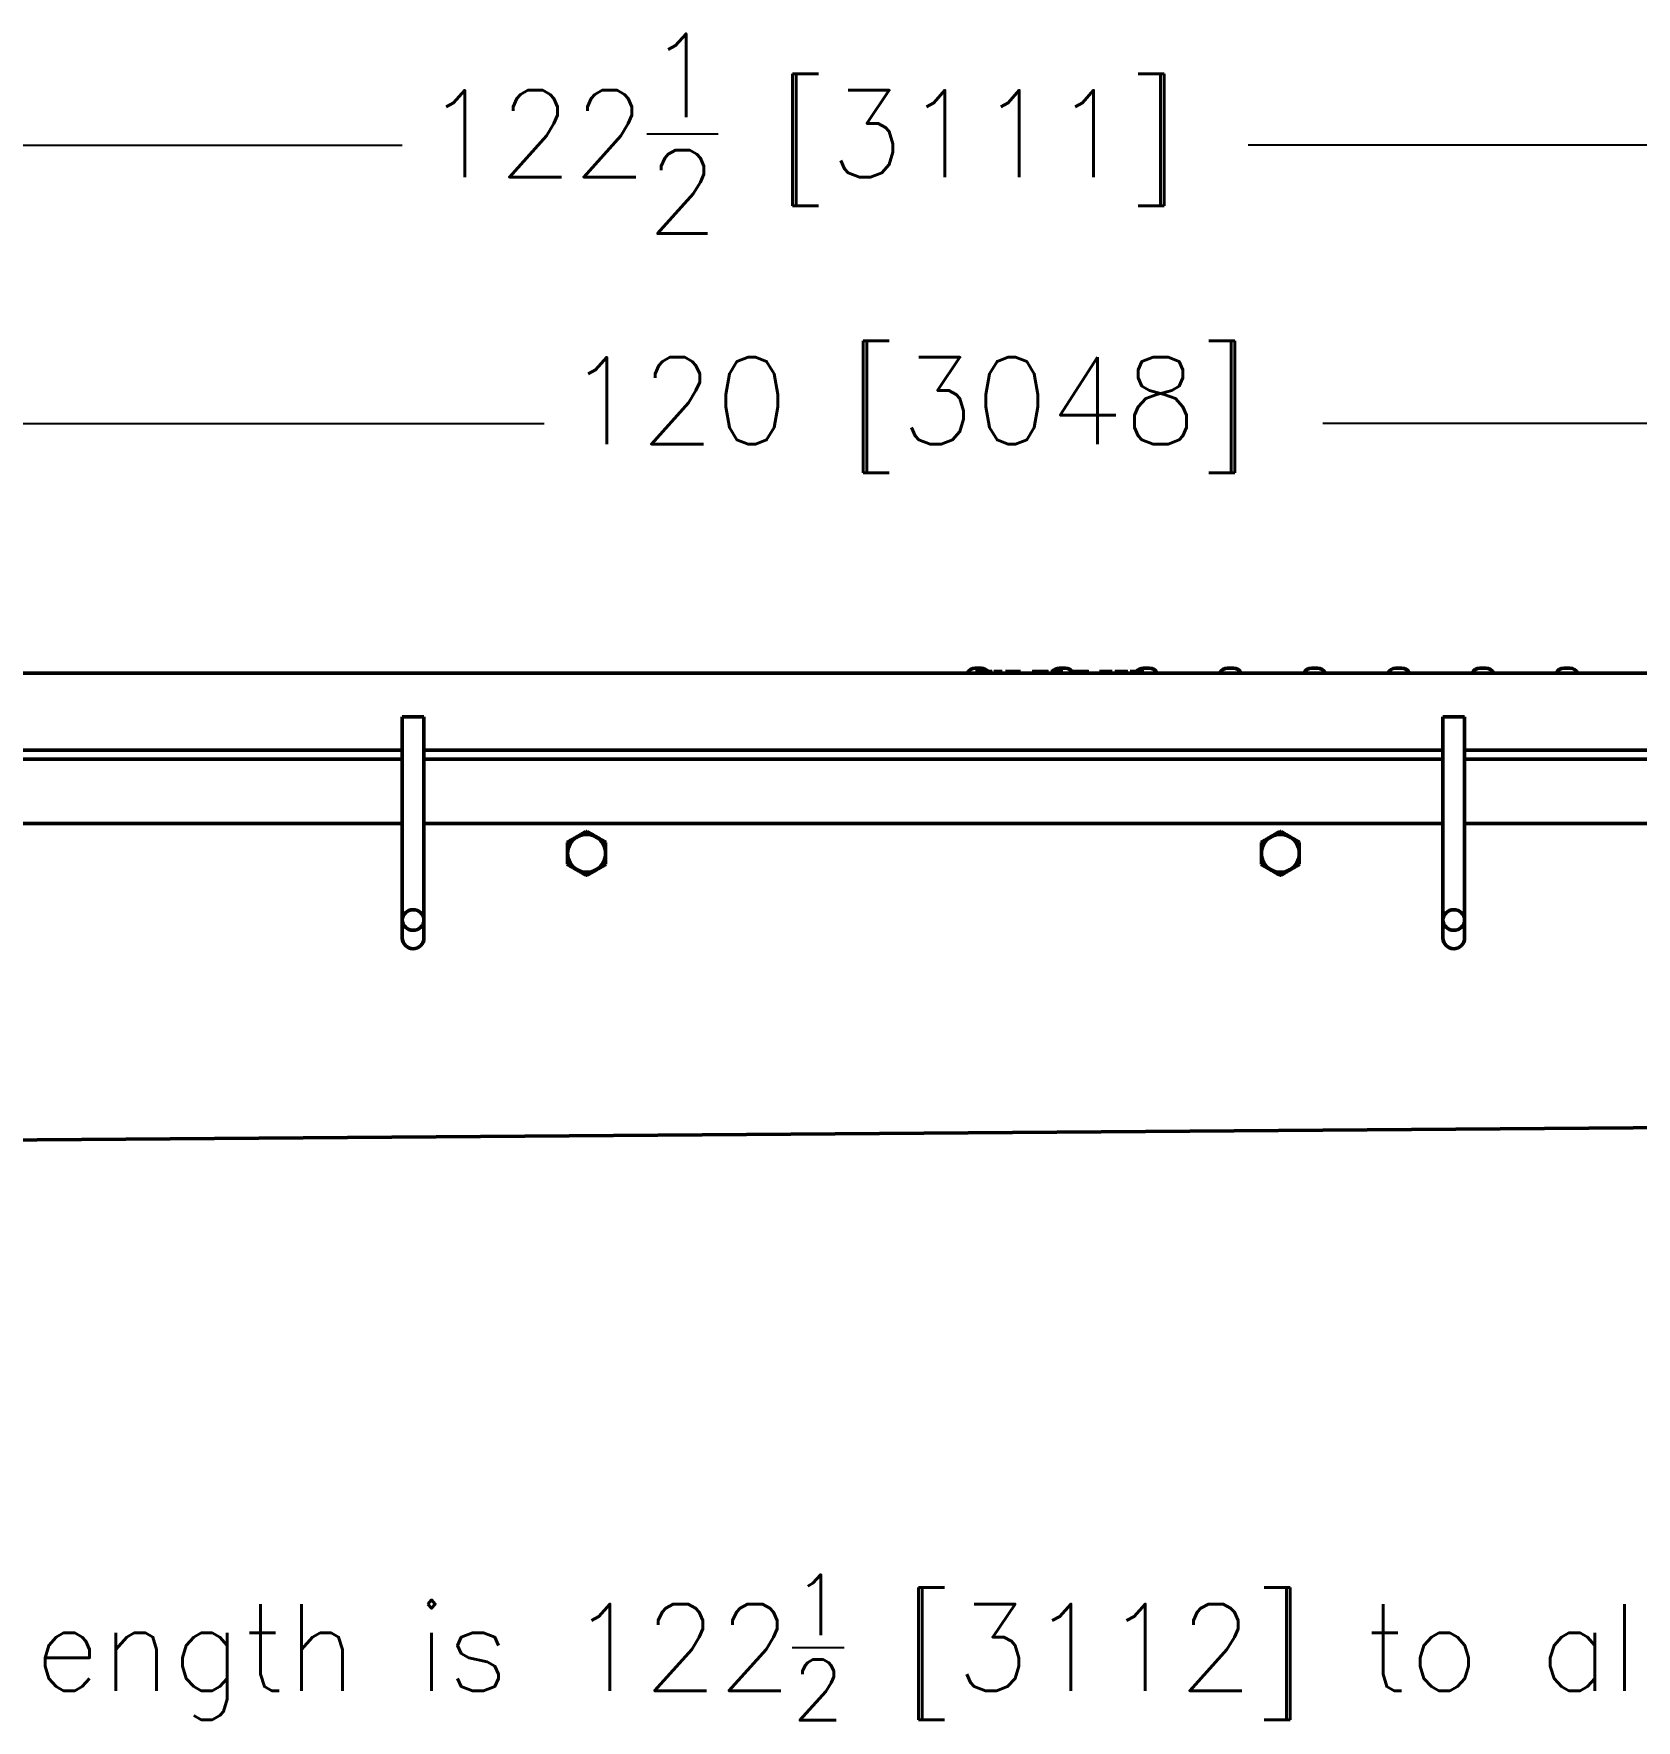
# Model space of a CAD drawing. Header units: inches. Extents: x 39 to 190, y 80 to 114.
# Drawn here: x 117.46 to 135.94, y 80.48 to 99.93 of the extents above; entities that cross this region are included whole.
import ezdxf

# ---------------------------------------------------------------- set-up
doc = ezdxf.new("R2010")
doc.units = ezdxf.units.IN
doc.header["$LTSCALE"] = 8
doc.header["$MEASUREMENT"] = 0
doc.layers.add('Visible (ANSI)', color=7, linetype='Continuous', lineweight=50)
doc.styles.add('Dim Text (Zurn)', font='')
doc.styles.add('ZURN', font='romans.shx')
doc.styles.get('Dim Text (Zurn)').set_extended_font_data('Tahoma', italic=True)
doc.dimstyles.new('Frac 1_32 (Zurn)', dxfattribs={"dimscale": 8, "dimtxt": 0.125, "dimasz": 0.098425, "dimexe": 0.125, "dimexo": 0.0625, "dimgap": 0.031496, "dimtad": 0, "dimtih": 1, "dimtoh": 1, "dimdec": 5, "dimrnd": 1e-08, "dimzin": 0, "dimdsep": 46, "dimlunit": 5, "dimtxsty": 'Dim Text (Zurn)', "dimcen": 0.09, "dimdle": 0.393701, "dimclrd": 256, "dimclre": 256, "dimclrt": 256, "dimadec": 0, "dimazin": 3, "dimtfac": 0.96, "dimtdec": 5, "dimtofl": 0, "dimtmove": 0, "dimatfit": 3, "dimfxl": 0, "dimtolj": 1, "dimtzin": 12, "dimlwd": -1, "dimlwe": -1, "dimarcsym": 0})

# ---------------------------------------------------------------- blocks, each defined once
blk = doc.blocks.new('*D3')
for p, q in [((67.838, 93), (67.838, 96.433)), ((187.838, 93), (187.838, 96.433)), ((68.626, 95.433), (123.348, 95.433)), ((187.051, 95.433), (132.328, 95.433))]:
    blk.add_line(p, q)
for points in [[(68.626, 95.565), (68.626, 95.302), (67.838, 95.433)], [(187.051, 95.565), (187.051, 95.302), (187.838, 95.433)]]:
    blk.add_solid(points)
at = {"layer": 'Defpoints', "color": 0}
for p in [(67.838, 95.433), (67.838, 92.5), (187.838, 92.5)]:
    blk.add_point(p, dxfattribs=at)
at = {"insert": (123.6, 96.195), "char_height": 1, "attachment_point": 1, "style": 'ZURN'}
blk.add_mtext('\\A1;120 [3048]', dxfattribs=at)
blk = doc.blocks.new('*D4')
for p, q in [((65.339, 91.32), (65.339, 99.64)), ((187.838, 92.784), (187.838, 99.64)), ((66.126, 98.64), (121.71, 98.64)), ((187.051, 98.64), (131.467, 98.64))]:
    blk.add_line(p, q)
for points in [[(66.126, 98.771), (66.126, 98.509), (65.339, 98.64)], [(187.051, 98.771), (187.051, 98.509), (187.838, 98.64)]]:
    blk.add_solid(points)
at = {"layer": 'Defpoints', "color": 0}
for p in [(187.838, 98.64), (187.838, 92.284), (65.339, 90.82)]:
    blk.add_point(p, dxfattribs=at)
at = {"insert": (121.962, 99.926), "char_height": 1, "attachment_point": 1, "style": 'ZURN'}
blk.add_mtext('\\A1;122{\\H0.960000x;\\S1/2;} [3111]', dxfattribs=at)

msp = doc.modelspace()

# ---------------------------------------------------------------- linework, layer by layer
at = {"layer": 'Visible (ANSI)'}
for p, q in [((128.38672, 92.610861), (128.320023, 92.610861)), ((129.35672, 92.610861), (129.290023, 92.610861)), ((130.32672, 92.610861), (130.260023, 92.610861)), ((131.29672, 92.610861), (131.230023, 92.610861)), ((132.26672, 92.610861), (132.200023, 92.610861)), ((133.23672, 92.610861), (133.170023, 92.610861)), ((134.20672, 92.610861), (134.140023, 92.610861)), ((135.17672, 92.610861), (135.110023, 92.610861)), ((67.838386, 92.550861), (187.838386, 92.550861)), ((128.377056, 92.570861), (128.321821, 92.570861)), ((128.321821, 92.550861), (128.321821, 92.570861)), ((128.462048, 92.550861), (128.462048, 92.570861)), ((128.511059, 92.550861), (128.511059, 92.570861)), ((128.536343, 92.550861), (128.536343, 92.570861)), ((128.629309, 92.570861), (128.536343, 92.570861)), ((128.629309, 92.550861), (128.629309, 92.570861)), ((128.698547, 92.570861), (128.66879, 92.570861)), ((128.66879, 92.550861), (128.66879, 92.570861)), ((128.804738, 92.570861), (128.698547, 92.570861)), ((128.698547, 92.550861), (128.698547, 92.570861)), ((128.804738, 92.550861), (128.804738, 92.570861)), ((128.840524, 92.570861), (128.804738, 92.570861)), ((128.840524, 92.550861), (128.840524, 92.570861)), ((128.978612, 92.550861), (128.978612, 92.570861)), ((129.128758, 92.550861), (129.128758, 92.570861)), ((129.160654, 92.550861), (129.160654, 92.570861)), ((129.190411, 92.550861), (129.190411, 92.570861)), ((129.329471, 92.570861), (129.190411, 92.570861)), ((129.329471, 92.550861), (129.329471, 92.570861)), ((129.444025, 92.550861), (129.444025, 92.570861)), ((129.594171, 92.550861), (129.594171, 92.570861)), ((129.626067, 92.550861), (129.626067, 92.570861)), ((129.752097, 92.550861), (129.752097, 92.570861)), ((129.900103, 92.570861), (129.752097, 92.570861)), ((129.900103, 92.550861), (129.900103, 92.570861)), ((129.934722, 92.550861), (129.934722, 92.570861)), ((130.077672, 92.550861), (130.077672, 92.570861)), ((130.108207, 92.550861), (130.108207, 92.570861)), ((130.261659, 92.550861), (130.261659, 92.570861)), ((121.713386, 92.050861), (121.963386, 92.050861)), ((121.713386, 92.050861), (121.713386, 91.610861)), ((121.963386, 92.050861), (121.963386, 91.610861)), ((133.713386, 92.050861), (133.963386, 92.050861)), ((133.713386, 92.050861), (133.713386, 91.610861)), ((133.963386, 92.050861), (133.963386, 91.610861)), ((106.838386, 91.664861), (121.713386, 91.664861)), ((121.713386, 91.610861), (121.713386, 91.569074)), ((121.963386, 91.664861), (133.713386, 91.664861)), ((121.963386, 91.569074), (121.963386, 91.610861)), ((133.713386, 91.610861), (133.713386, 91.569074)), ((133.963386, 91.664861), (148.838386, 91.664861)), ((133.963386, 91.569074), (133.963386, 91.610861)), ((106.838386, 91.559861), (121.713386, 91.559861)), ((121.713386, 91.569074), (121.713386, 89.706434)), ((121.963386, 91.569074), (121.963386, 89.706434)), ((121.963386, 91.559861), (133.713386, 91.559861)), ((133.713386, 91.569074), (133.713386, 89.706434)), ((133.963386, 91.569074), (133.963386, 89.706434)), ((133.963386, 91.559861), (148.838386, 91.559861)), ((121.713386, 90.819861), (106.838386, 90.819861)), ((133.713386, 90.819861), (121.963386, 90.819861)), ((148.838386, 90.819861), (133.963386, 90.819861)), ((121.713386, 89.51015), (121.713386, 89.706434)), ((121.963386, 89.51015), (121.963386, 89.706434)), ((133.713386, 89.51015), (133.713386, 89.706434)), ((133.963386, 89.51015), (133.963386, 89.706434)), ((121.713386, 89.51015), (121.713386, 89.500288)), ((121.963386, 89.500288), (121.963386, 89.51015)), ((133.713386, 89.51015), (133.713386, 89.500288)), ((133.963386, 89.500288), (133.963386, 89.51015)), ((148.838386, 87.406755), (106.587761, 87.089875))]:
    msp.add_line(p, q, dxfattribs=at)
for centre, radius, start, end in [((128.320023, 92.510861), 0.1, 90, 156.4218215), ((128.38672, 92.510861), 0.1, 36.8698976, 90), ((129.290023, 92.510861), 0.1, 90, 143.1301024), ((129.35672, 92.510861), 0.1, 29.1850579, 90), ((130.260023, 92.510861), 0.1, 90, 143.1301024), ((130.32672, 92.510861), 0.1, 23.5781785, 90), ((131.230023, 92.510861), 0.1, 90, 156.4218215), ((131.29672, 92.510861), 0.1, 23.5781785, 90), ((132.200023, 92.510861), 0.1, 90, 156.4218215), ((132.26672, 92.510861), 0.1, 23.5781785, 90), ((133.170023, 92.510861), 0.1, 90, 156.4218215), ((133.23672, 92.510861), 0.1, 23.5781785, 90), ((134.140023, 92.510861), 0.1, 90, 156.4218215), ((134.20672, 92.510861), 0.1, 23.5781785, 90), ((135.110023, 92.510861), 0.1, 90, 156.4218215), ((135.17672, 92.510861), 0.1, 23.5781785, 90), ((123.838466, 90.474861), 0.21875, 120, 180), ((123.838466, 90.474861), 0.21875, 60, 120), ((123.838466, 90.474861), 0.21875, 0, 60), ((131.838466, 90.474861), 0.21875, 120, 180), ((131.838466, 90.474861), 0.21875, 60, 120), ((131.838466, 90.474861), 0.21875, 0, 60), ((123.838466, 90.474861), 0.21875, 180, 240), ((123.838466, 90.474861), 0.21875, 300, 0), ((131.838466, 90.474861), 0.21875, 180, 240), ((131.838466, 90.474861), 0.21875, 300, 0), ((123.838466, 90.474861), 0.21875, 240, 300), ((131.838466, 90.474861), 0.21875, 240, 300), ((121.838386, 89.500288), 0.125, 180, 0), ((133.838386, 89.500288), 0.125, 180, 0)]:
    msp.add_arc(centre, radius, start, end, dxfattribs=at)
for centre in [(121.838386, 89.706434), (133.838386, 89.706434)]:
    msp.add_ellipse(centre, major_axis=(-0.125, 0), ratio=0.946930129, dxfattribs=at)
for points in [[(128.462048, 92.570861), (128.443766, 92.570861), (128.406229, 92.570861), (128.377056, 92.570861)], [(128.511059, 92.570861), (128.500401, 92.570861), (128.484414, 92.570861), (128.462048, 92.570861)], [(129.008758, 92.570861), (128.994366, 92.570861), (128.984913, 92.570861), (128.978612, 92.570861)], [(129.08597, 92.570861), (129.062631, 92.570861), (129.02315, 92.570861), (129.008758, 92.570861)], [(129.128758, 92.570861), (129.118255, 92.570861), (129.100362, 92.570861), (129.08597, 92.570861)], [(129.160654, 92.570861), (129.15268, 92.570861), (129.138677, 92.570861), (129.128758, 92.570861)], [(129.474171, 92.570861), (129.459779, 92.570861), (129.450327, 92.570861), (129.444025, 92.570861)], [(129.551383, 92.570861), (129.528045, 92.570861), (129.488563, 92.570861), (129.474171, 92.570861)], [(129.594171, 92.570861), (129.583669, 92.570861), (129.565776, 92.570861), (129.551383, 92.570861)], [(129.626067, 92.570861), (129.618093, 92.570861), (129.60409, 92.570861), (129.594171, 92.570861)], [(129.997542, 92.570861), (129.980427, 92.570861), (129.946975, 92.570861), (129.934722, 92.570861)], [(130.056473, 92.570861), (130.046359, 92.570861), (130.016213, 92.570861), (129.997542, 92.570861)], [(130.077672, 92.570861), (130.073238, 92.570861), (130.066586, 92.570861), (130.056473, 92.570861)], [(130.18503, 92.570861), (130.145354, 92.570861), (130.123066, 92.570861), (130.108207, 92.570861)], [(130.261659, 92.570861), (130.246644, 92.570861), (130.224122, 92.570861), (130.18503, 92.570861)]]:
    msp.add_open_spline(points, degree=2, dxfattribs=at)
for points in [[(123.619716, 90.601157), (123.67833, 90.634997), (123.729091, 90.664304)], [(123.729091, 90.664304), (123.779852, 90.693611), (123.838466, 90.727452)], [(123.838466, 90.727452), (123.89708, 90.693611), (123.947841, 90.664304)], [(123.947841, 90.664304), (123.998602, 90.634997), (124.057216, 90.601157)], [(131.619716, 90.601157), (131.67833, 90.634997), (131.729091, 90.664304)], [(131.729091, 90.664304), (131.779852, 90.693611), (131.838466, 90.727452)], [(131.838466, 90.727452), (131.89708, 90.693611), (131.947841, 90.664304)], [(131.947841, 90.664304), (131.998602, 90.634997), (132.057216, 90.601157)], [(123.619716, 90.474861), (123.619716, 90.533475), (123.619716, 90.601157)], [(123.619716, 90.348566), (123.619716, 90.416247), (123.619716, 90.474861)], [(124.057216, 90.601157), (124.057216, 90.533475), (124.057216, 90.474861)], [(124.057216, 90.474861), (124.057216, 90.416247), (124.057216, 90.348566)], [(131.619716, 90.474861), (131.619716, 90.533475), (131.619716, 90.601157)], [(131.619716, 90.348566), (131.619716, 90.416247), (131.619716, 90.474861)], [(132.057216, 90.601157), (132.057216, 90.533475), (132.057216, 90.474861)], [(132.057216, 90.474861), (132.057216, 90.416247), (132.057216, 90.348566)], [(123.729091, 90.285418), (123.67833, 90.314725), (123.619716, 90.348566)], [(123.838466, 90.222271), (123.779852, 90.256111), (123.729091, 90.285418)], [(123.947841, 90.285418), (123.89708, 90.256111), (123.838466, 90.222271)], [(124.057216, 90.348566), (123.998602, 90.314725), (123.947841, 90.285418)], [(131.729091, 90.285418), (131.67833, 90.314725), (131.619716, 90.348566)], [(131.838466, 90.222271), (131.779852, 90.256111), (131.729091, 90.285418)], [(131.947841, 90.285418), (131.89708, 90.256111), (131.838466, 90.222271)], [(132.057216, 90.348566), (131.998602, 90.314725), (131.947841, 90.285418)]]:
    msp.add_rational_spline(points, [1, 1.0379548493, 1], degree=2, dxfattribs=at)

# ---------------------------------------------------------------- texts
at = {"insert": (100.836785, 82.157946), "char_height": 1, "attachment_point": 1, "style": 'ZURN'}
msp.add_mtext_dynamic_manual_height_columns('\\A1;NOTE: +Actual Channel length is 122{\\H0.7x;\\S1/2;} [3112] to allow overlap.', width=68.98675278, gutter_width=1, heights=[0], dxfattribs=at)

# ---------------------------------------------------------------- dimensions: what is measured, and where the dimension line sits
for base, p1, p2, picture, middle in [((187.838386, 98.639777), (65.338546, 90.819861), (187.838386, 92.283834), '*D4', (126.588466, 98.639777)), ((67.838386, 95.43344), (187.838386, 92.499861), (67.838386, 92.499861), '*D3', (127.838386, 95.43344))]:
    dim = msp.add_linear_dim(base=base, p1=p1, p2=p2, angle=180, dimstyle='Frac 1_32 (Zurn)', override={"dimtxsty": 'ZURN', "dimatfit": 1})
    dim.commit()
    dim.dimension.update_dxf_attribs({"geometry": picture, "text_midpoint": middle, "dimtype": 160})

doc.saveas('drawing.dxf')
